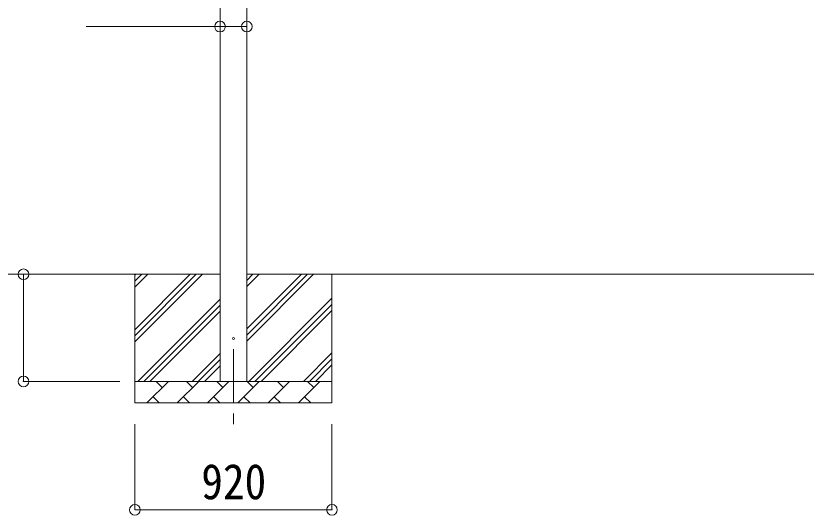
# Model space of a CAD drawing. Units: millimetres at full size, sheet at 1:50. Extents: x -14053 to 14053, y -9700 to 9700.
# Drawn here: x -9534 to -5845, y -6224 to -3895 of the extents above; entities that cross this region are included whole.
import ezdxf
from ezdxf.enums import TextEntityAlignment as Align

# ---------------------------------------------------------------- set-up
doc = ezdxf.new("R2010")
doc.units = ezdxf.units.MM
doc.header["$LTSCALE"] = 50
doc.header["$PDMODE"] = 32
doc.header["$PDSIZE"] = 50
doc.linetypes.add('CHAIN1', pattern=[8, 5, -1, 1, -1])
for name, color, linetype, lineweight in [('0-1_Defpoints', 7, 'CHAIN1', 9), ('0-2_TEXT1', 4, 'Continuous', 9), ('0-3_SHAPE', 7, 'Continuous', 9), ('0-8_TABLE1', 6, 'Continuous', 9)]:
    doc.layers.add(name, color=color, linetype=linetype, lineweight=lineweight)
doc.styles.add('ＭＳ ゴシック', font='')
doc.styles.get('ＭＳ ゴシック').set_extended_font_data('MS Gothic')

msp = doc.modelspace()

# ---------------------------------------------------------------- linework, layer by layer
at = {"layer": '0-1_Defpoints'}
msp.add_line((-8518.4, -5450.37), (-8518.4, -5799.37), dxfattribs=at)
at = {"layer": '0-2_TEXT1'}
for p, q in [((-8580.9, -5600.37), (-8580.9, -2600.37)), ((-8455.9, -2600.37), (-8455.9, -5600.37))]:
    msp.add_line(p, q, dxfattribs=at)
msp.add_circle((-8518.4, -5400.37), 4.5, dxfattribs=at)
at = {"layer": '0-3_SHAPE'}
for p, q in [((-8580.9, -5100.37), (-10217.1, -5100.37)), ((-8978.4, -5100.37), (-8978.4, -5700.37)), ((-8978.4, -5132.58), (-8946.19, -5100.37)), ((-8978.4, -5358.85), (-8719.92, -5100.37)), ((-8978.4, -5387.14), (-8691.63, -5100.37)), ((-8978.4, -5415.42), (-8663.35, -5100.37)), ((-8978.4, -5160.86), (-8917.91, -5100.37)), ((-8978.4, -5104.3), (-8974.48, -5100.37)), ((-2707.9, -5100.37), (-8455.9, -5100.37)), ((-8455.9, -5129.2), (-8427.08, -5100.37)), ((-8455.9, -5157.48), (-8398.79, -5100.37)), ((-8455.9, -5412.04), (-8144.23, -5100.37)), ((-8455.9, -5355.47), (-8200.8, -5100.37)), ((-8455.9, -5383.76), (-8172.52, -5100.37)), ((-8058.4, -5100.37), (-8058.4, -5700.37)), ((-8963.4, -5598.41), (-8580.9, -5215.91)), ((-8446.24, -5600.37), (-8058.4, -5212.53)), ((-8937.08, -5600.37), (-8580.9, -5244.2)), ((-8908.79, -5600.37), (-8580.9, -5272.48)), ((-8417.96, -5600.37), (-8058.4, -5240.81)), ((-8389.67, -5600.37), (-8058.4, -5269.1)), ((-8710.8, -5600.37), (-8580.9, -5470.47)), ((-8191.68, -5600.37), (-8058.4, -5467.09)), ((-8163.4, -5600.37), (-8058.4, -5495.37)), ((-8682.52, -5600.37), (-8580.9, -5498.76)), ((-8654.23, -5600.37), (-8580.9, -5527.04)), ((-8135.12, -5600.37), (-8058.4, -5523.66)), ((-8978.4, -5600.37), (-8058.4, -5600.37)), ((-8921.95, -5700.37), (-8821.95, -5600.37)), ((-8850.51, -5628.93), (-8879.06, -5600.37)), ((-8780.53, -5700.37), (-8680.53, -5600.37)), ((-8709.09, -5628.93), (-8737.64, -5600.37)), ((-8639.11, -5700.37), (-8539.11, -5600.37)), ((-8567.66, -5628.93), (-8596.22, -5600.37)), ((-8497.69, -5700.37), (-8397.69, -5600.37)), ((-8426.24, -5628.93), (-8454.8, -5600.37)), ((-8356.27, -5700.37), (-8256.27, -5600.37)), ((-8284.82, -5628.93), (-8313.37, -5600.37)), ((-8214.85, -5700.37), (-8114.85, -5600.37)), ((-8143.4, -5628.93), (-8171.95, -5600.37)), ((-8893.4, -5671.82), (-8864.85, -5700.37)), ((-8751.98, -5671.82), (-8723.43, -5700.37)), ((-8610.56, -5671.82), (-8582, -5700.37)), ((-8469.14, -5671.82), (-8440.58, -5700.37)), ((-8327.71, -5671.82), (-8299.16, -5700.37)), ((-8186.29, -5671.82), (-8157.74, -5700.37)), ((-8058.4, -5700.37), (-8978.4, -5700.37))]:
    msp.add_line(p, q, dxfattribs=at)
at = {"layer": '0-8_TABLE1'}
for p, q in [((-9498.4, -5100.37), (-9048.4, -5100.37)), ((-9498.4, -5600.37), (-9498.4, -5100.37)), ((-9498.4, -5600.37), (-9048.4, -5600.37)), ((-8978.4, -6199.37), (-8978.4, -5799.37)), ((-8058.4, -6199.37), (-8058.4, -5799.37)), ((-8978.4, -6199.37), (-8058.4, -6199.37))]:
    msp.add_line(p, q, dxfattribs=at)
msp.add_lwpolyline([(-8455.9, -3944.7), (-8580.9, -3944.7), (-9205.47, -3944.7)], dxfattribs=at)
for p in [(-8580.9, -3944.7), (-8455.9, -3944.7), (-9498.4, -5100.37), (-9498.4, -5600.37), (-8978.4, -6199.37), (-8058.4, -6199.37)]:
    msp.add_point(p, dxfattribs=at)

# ---------------------------------------------------------------- texts
at = {"layer": '0-8_TABLE1', "color": 7, "style": 'ＭＳ ゴシック', "width": 0.9}
msp.add_text('920', height=165, dxfattribs=at).set_placement((-8668.4, -6199.37), align=Align.BOTTOM_LEFT)

doc.saveas('drawing.dxf')
